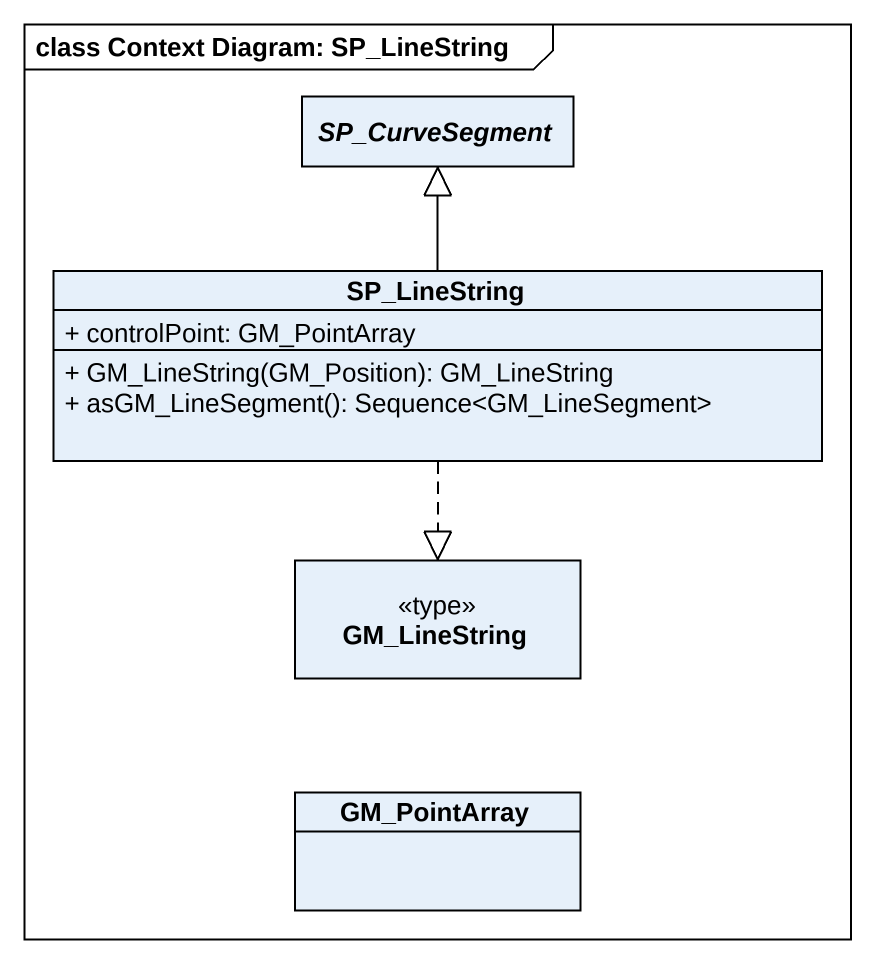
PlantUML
@startuml
mainframe class Context Diagram: SP_LineString
hide circle
hide empty members
skinparam classAttributeIconSize 0
abstract class SP_CurveSegment
class SP_LineString {
  + controlPoint: GM_PointArray
  + GM_LineString(GM_Position): GM_LineString
  + asGM_LineSegment(): Sequence<GM_LineSegment>
}
class GM_LineString <<type>>
class GM_PointArray
SP_LineString -up-|> SP_CurveSegment
SP_LineString ..|> GM_LineString
@enduml
